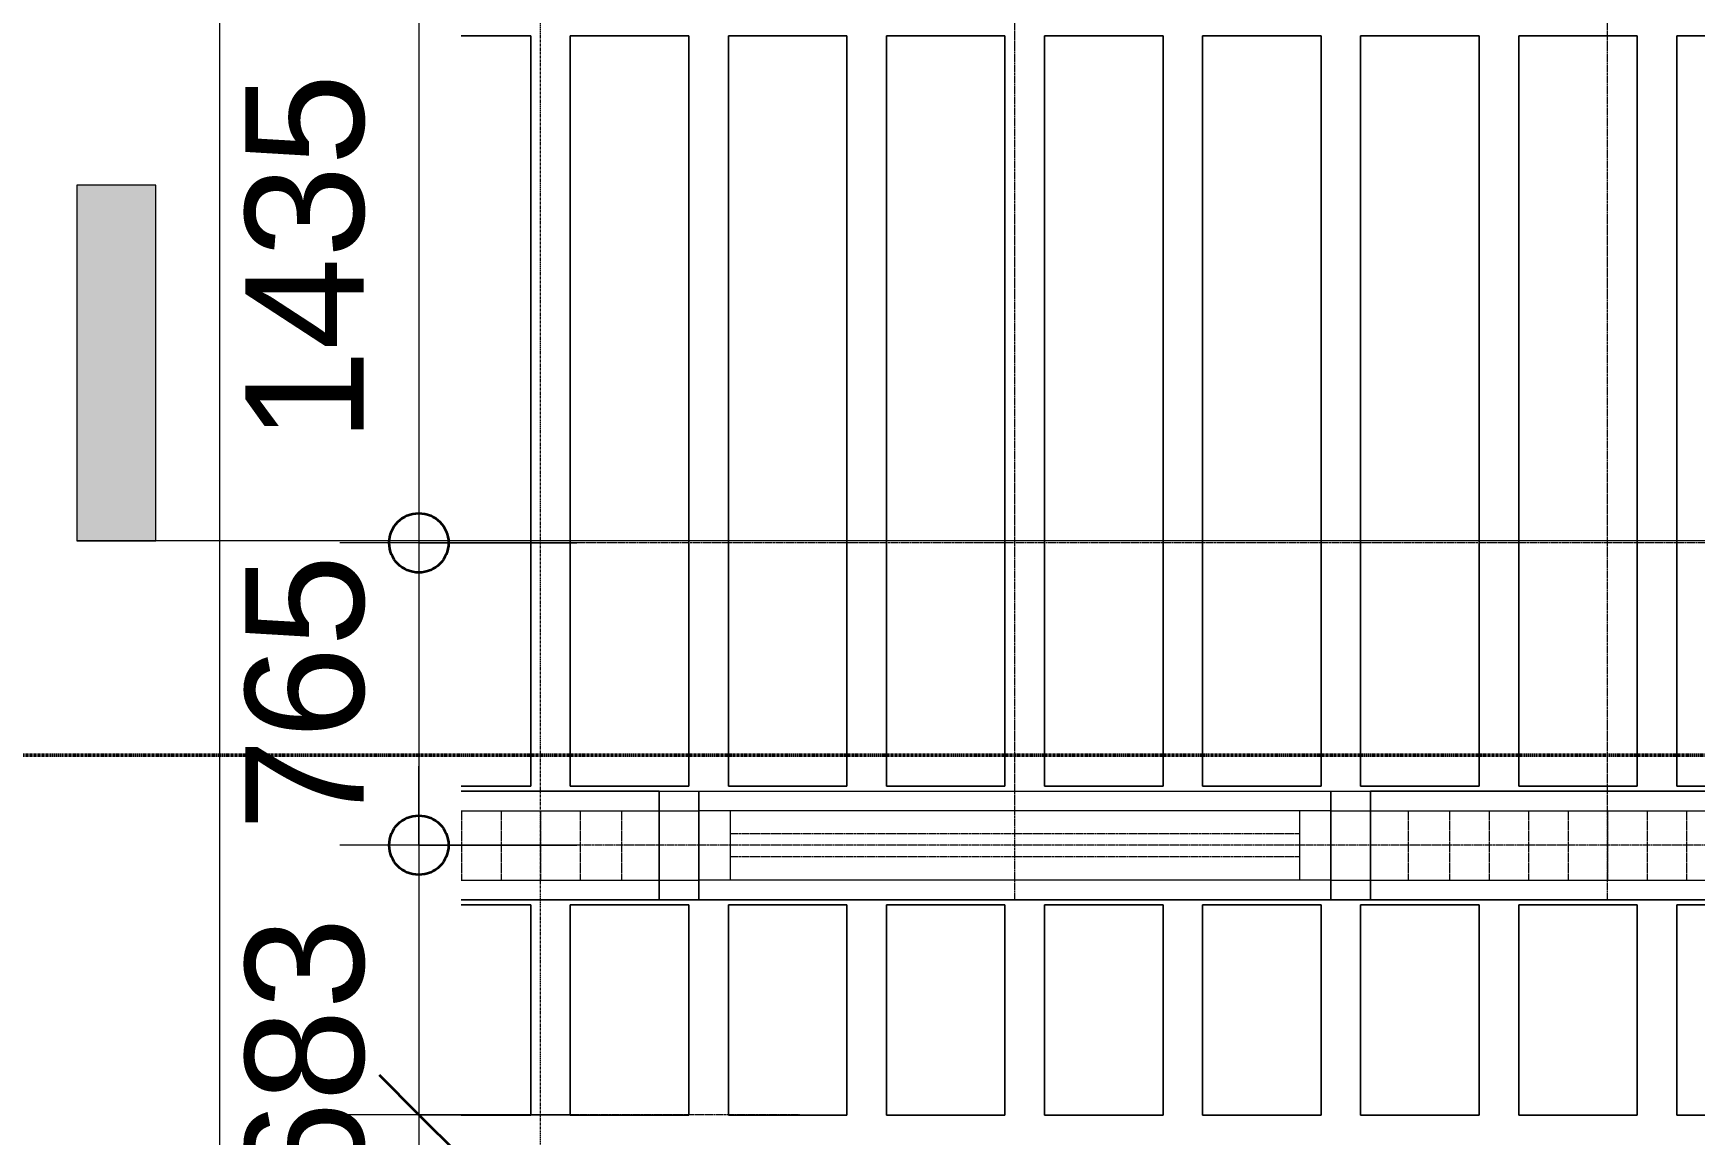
# Model space of a CAD drawing. Header units: millimetres. Extents: x -794326 to -715748, y -17796 to 22353.
# Drawn here: x -791566 to -787362, y 4179 to 6968 of the extents above; entities that cross this region are included whole.
import ezdxf

# ---------------------------------------------------------------- set-up
doc = ezdxf.new("R2010")
doc.units = ezdxf.units.MM
doc.linetypes.add('DPA_Grid _ Level 100', pattern=[10, 5.5, -1.6, 1.3, -1.6])
doc.linetypes.add('DPA_Hidden 50', pattern=[3, 2, -1])
for name, color, linetype, lineweight in [('A-ANNO-DIMS', 1, 'Continuous', 9), ('A-ANNO-DIMS-100', 1, 'Continuous', 9), ('A-ANNO-NOTE', 3, 'Continuous', 25), ('A-DETL', 1, 'Continuous', 70), ('A-GLAZ-CURT', 2, 'Continuous', 9), ('G-ANNO-SECL', 3, 'Continuous', 9), ('S-GRID', 251, 'Continuous', 9)]:
    doc.layers.add(name, color=color, linetype=linetype, lineweight=lineweight)
doc.styles.add('Arial_2', font='arial.ttf', dxfattribs={"height": 300})
doc.dimstyles.new('DPA-DIM-3_0_C-C', dxfattribs={"dimscale": 304.8, "dimtxt": 306.07782, "dimasz": 0.492126, "dimexe": 0.656168, "dimexo": 0.0625, "dimgap": 0.164042, "dimtad": 1, "dimdec": 0, "dimzin": 0, "dimdsep": 46, "dimtxsty": 'Arial_2', "dimblk1": 'DOTBLANK', "dimblk2": 'DOTBLANK', "dimsah": 1, "dimcen": 0.09, "dimdle": 0.656168, "dimadec": 8, "dimazin": 0, "dimtfac": 1, "dimtdec": 4, "dimtix": 1, "dimtmove": 0, "dimatfit": 3, "dimfxl": 1.312336, "dimfxlon": 1, "dimtvp": 1, "dimtolj": 1, "dimtzin": 0, "dimarcsym": 2})
doc.dimstyles.new('DPA-DIM-3_0_C-T', dxfattribs={"dimscale": 304.8, "dimtxt": 306.07782, "dimasz": 0.492126, "dimexe": 0.656168, "dimexo": 0.0625, "dimgap": 0.164042, "dimtad": 0, "dimjust": 2, "dimdec": 0, "dimzin": 0, "dimdsep": 46, "dimtxsty": 'Arial_2', "dimblk1": 'DOTBLANK', "dimblk2": 'OBLIQUE', "dimsah": 1, "dimcen": 0.09, "dimdle": 0.656168, "dimadec": 8, "dimazin": 0, "dimtfac": 1, "dimtdec": 4, "dimtix": 1, "dimtmove": 2, "dimatfit": 3, "dimfxl": 1.312336, "dimfxlon": 1, "dimtvp": 1, "dimtolj": 1, "dimtzin": 0, "dimarcsym": 2})

# ---------------------------------------------------------------- blocks, each defined once
blk = doc.blocks.new('DPA_CP_Metal Ceiling Panel - Vertical Panel with Gap-10859825-4282-01 ENLARGED LOWER PLATFORM LEVEL - REFLECTED CEILING PLAN - SHEET 3')
at = {"layer": 'A-GLAZ-CURT'}
for p, q in [((-775657.4, 6961.5), (-775657.4, 5061.5)), ((-775357.4, 6961.5), (-775657.4, 6961.5)), ((-775357.4, 6961.5), (-775657.4, 6961.5)), ((-775657.4, 6961.5), (-775657.4, 5061.5)), ((-775657.4, 5061.5), (-775657.4, 6961.5)), ((-775657.4, 6961.5), (-775357.4, 6961.5)), ((-775357.4, 6961.5), (-775357.4, 5061.5)), ((-775357.4, 5061.5), (-775357.4, 6961.5)), ((-775357.4, 6961.5), (-775357.4, 5061.5)), ((-775357.4, 5061.5), (-775657.4, 5061.5)), ((-775657.4, 5061.5), (-775357.4, 5061.5)), ((-775357.4, 5061.5), (-775657.4, 5061.5))]:
    blk.add_line(p, q, dxfattribs=at)
blk = doc.blocks.new('DPA_CP_Metal Ceiling Panel - Vertical Panel with Gap-V8-4282-01 ENLARGED LOWER PLATFORM LEVEL - REFLECTED CEILING PLAN - SHEET 3')
at = {"layer": 'A-GLAZ-CURT'}
for p, q in [((-790307.4, 6961.5), (-790483.7, 6961.5)), ((-790307.4, 6961.5), (-790483.7, 6961.5)), ((-790483.7, 6961.5), (-790307.4, 6961.5)), ((-790307.4, 6961.5), (-790307.4, 5061.5)), ((-790307.4, 5061.5), (-790307.4, 6961.5)), ((-790307.4, 6961.5), (-790307.4, 5061.5)), ((-790307.4, 5061.5), (-790483.7, 5061.5)), ((-790483.7, 5061.5), (-790307.4, 5061.5)), ((-790307.4, 5061.5), (-790483.7, 5061.5))]:
    blk.add_line(p, q, dxfattribs=at)
blk = doc.blocks.new('DPA_CP_Metal Ceiling Panel - Vertical Panel with Gap-10984940-4282-01 ENLARGED LOWER PLATFORM LEVEL - REFLECTED CEILING PLAN - SHEET 3')
at = {"layer": 'A-GLAZ-CURT'}
for p, q in [((-775657.4, 7794), (-775657.4, 7261.5)), ((-775357.4, 7794), (-775657.4, 7794)), ((-775357.4, 7794), (-775657.4, 7794)), ((-775657.4, 7794), (-775657.4, 7261.5)), ((-775657.4, 7261.5), (-775657.4, 7794)), ((-775657.4, 7794), (-775357.4, 7794)), ((-775357.4, 7794), (-775357.4, 7261.5)), ((-775357.4, 7261.5), (-775357.4, 7794)), ((-775357.4, 7794), (-775357.4, 7261.5)), ((-775357.4, 7261.5), (-775657.4, 7261.5)), ((-775657.4, 7261.5), (-775357.4, 7261.5)), ((-775357.4, 7261.5), (-775657.4, 7261.5))]:
    blk.add_line(p, q, dxfattribs=at)
blk = doc.blocks.new('DPA_CP_Metal Ceiling Panel - Vertical Panel with Gap-V7-4282-01 ENLARGED LOWER PLATFORM LEVEL - REFLECTED CEILING PLAN - SHEET 3')
at = {"layer": 'A-GLAZ-CURT'}
for p, q in [((-790307.4, 7794), (-790483.7, 7794)), ((-790307.4, 7794), (-790483.7, 7794)), ((-790483.7, 7794), (-790307.4, 7794)), ((-790307.4, 7794), (-790307.4, 7261.5)), ((-790307.4, 7261.5), (-790307.4, 7794)), ((-790307.4, 7794), (-790307.4, 7261.5)), ((-790307.4, 7261.5), (-790483.7, 7261.5)), ((-790483.7, 7261.5), (-790307.4, 7261.5)), ((-790307.4, 7261.5), (-790483.7, 7261.5))]:
    blk.add_line(p, q, dxfattribs=at)
blk = doc.blocks.new('DPA_CP_Metal Ceiling Luminaire2 - Linear Luminaire-12437131-4282-01 ENLARGED LOWER PLATFORM LEVEL - REFLECTED CEILING PLAN - SHEET 3')
at = {"layer": 'A-GLAZ-CURT'}
for p, q in [((-747507.8, 6974), (-747507.8, 7249)), ((-747507.8, 7249), (-746307.8, 7249)), ((-747507.8, 7249), (-747507.8, 6974)), ((-746307.8, 7249), (-747507.8, 7249)), ((-747507.8, 7249), (-746307.8, 7249)), ((-746307.8, 7249), (-746307.8, 6974)), ((-746307.8, 6974), (-746307.8, 7249)), ((-747507.8, 7211.5), (-747507.8, 6974)), ((-747507.8, 7199), (-746307.8, 7199)), ((-746307.8, 7211.5), (-746307.8, 6974)), ((-747507.8, 7024), (-746307.8, 7024)), ((-746307.8, 6974), (-747507.8, 6974)), ((-746307.8, 6974), (-747507.8, 6974)), ((-747507.8, 6974), (-746307.8, 6974))]:
    blk.add_line(p, q, dxfattribs=at)
at = {"layer": 'A-GLAZ-CURT', "linetype": 'DPA_Hidden 50'}
for p, q in [((-747412.8, 7199), (-747412.8, 7024)), ((-747307.8, 7199), (-747307.8, 7024)), ((-747207.8, 7199), (-747207.8, 7024)), ((-747107.8, 7199), (-747107.8, 7024)), ((-747007.8, 7199), (-747007.8, 7024)), ((-746907.8, 7199), (-746907.8, 7024)), ((-746807.8, 7199), (-746807.8, 7024)), ((-746707.8, 7199), (-746707.8, 7024)), ((-746607.8, 7199), (-746607.8, 7024)), ((-746507.8, 7199), (-746507.8, 7024)), ((-746402.8, 7199), (-746402.8, 7024))]:
    blk.add_line(p, q, dxfattribs=at)
blk = doc.blocks.new('DPA_CP_Metal Ceiling Panel1 - Horizontal with Gap-12447204-4282-01 ENLARGED LOWER PLATFORM LEVEL - REFLECTED CEILING PLAN - SHEET 3')
at = {"layer": 'A-GLAZ-CURT'}
for p, q in [((-777982.4, 4774), (-777982.4, 5049)), ((-777982.4, 4774), (-777982.4, 5049)), ((-777982.4, 5049), (-777882.4, 5049)), ((-777982.4, 5049), (-777882.4, 5049)), ((-777982.4, 4774), (-777982.4, 5049)), ((-777882.4, 4774), (-777882.4, 5049)), ((-777882.4, 5049), (-777882.4, 4774)), ((-777882.4, 5049), (-777882.4, 4774)), ((-777982.4, 4999), (-777882.4, 4999)), ((-777982.4, 4824), (-777882.4, 4824)), ((-777982.4, 4774), (-777882.4, 4774)), ((-777882.4, 4774), (-777982.4, 4774)), ((-777882.4, 4774), (-777982.4, 4774))]:
    blk.add_line(p, q, dxfattribs=at)
blk = doc.blocks.new('DPA_CP_Metal Ceiling Air Supply1 - Linear Diffuser Air Supply-12447243-4282-01 ENLARGED LOWER PLATFORM LEVEL - REFLECTED CEILING PLAN - SHEET 3')
at = {"layer": 'A-GLAZ-CURT'}
for p, q in [((-777882.4, 4774), (-777882.4, 5049)), ((-777882.4, 5049), (-776282.4, 5049)), ((-777882.4, 4774), (-777882.4, 5049)), ((-777882.4, 5049), (-776282.4, 5049)), ((-777882.4, 5049), (-776282.4, 5049)), ((-777882.4, 4774), (-777882.4, 5049)), ((-776282.4, 4774), (-776282.4, 5049)), ((-776282.4, 5049), (-776282.4, 4774)), ((-776282.4, 5049), (-776282.4, 4774)), ((-776282.4, 4999), (-777882.4, 4999)), ((-777802.4, 4999), (-777802.4, 4824)), ((-776362.4, 4999), (-776362.4, 4824)), ((-776282.4, 4824), (-777882.4, 4824)), ((-777882.4, 4774), (-776282.4, 4774)), ((-776282.4, 4774), (-777882.4, 4774)), ((-776282.4, 4774), (-777882.4, 4774))]:
    blk.add_line(p, q, dxfattribs=at)
at = {"layer": 'A-GLAZ-CURT', "linetype": 'DPA_Hidden 50'}
for p, q in [((-776362.4, 4940.7), (-777802.4, 4940.7)), ((-776362.4, 4882.4), (-777802.4, 4882.4))]:
    blk.add_line(p, q, dxfattribs=at)
blk = doc.blocks.new('DPA_CP_Metal Ceiling Luminaire2 - Linear Luminaire-V11-4282-01 ENLARGED LOWER PLATFORM LEVEL - REFLECTED CEILING PLAN - SHEET 3')
at = {"layer": 'A-GLAZ-CURT'}
for p, q in [((-790483.7, 5049), (-789982.4, 5049)), ((-789982.4, 5049), (-790483.7, 5049)), ((-790483.7, 5049), (-789982.4, 5049)), ((-789982.4, 5049), (-789982.4, 4774)), ((-789982.4, 4774), (-789982.4, 5049)), ((-789982.4, 5011.5), (-789982.4, 4774)), ((-790483.7, 4999), (-789982.4, 4999)), ((-790483.7, 4824), (-789982.4, 4824)), ((-789982.4, 4774), (-790483.7, 4774)), ((-789982.4, 4774), (-790483.7, 4774)), ((-790483.7, 4774), (-789982.4, 4774))]:
    blk.add_line(p, q, dxfattribs=at)
at = {"layer": 'A-GLAZ-CURT', "linetype": 'DPA_Hidden 50'}
for p, q in [((-790482.4, 4999), (-790482.4, 4824)), ((-790382.4, 4999), (-790382.4, 4824)), ((-790282.4, 4999), (-790282.4, 4824)), ((-790182.4, 4999), (-790182.4, 4824)), ((-790077.4, 4999), (-790077.4, 4824))]:
    blk.add_line(p, q, dxfattribs=at)
blk = doc.blocks.new('DIMBLOCK10-4282-01 ENLARGED LOWER PLATFORM LEVEL - REFLECTED CEILING PLAN - SHEET 3')
at = {"layer": 'A-ANNO-DIMS-100'}
for p, q in [((-791494.5, 12194), (-790894.5, 12194)), ((-791094.5, 12194), (-791494.5, 12194)), ((-791094.5, 3379), (-791094.5, 12194)), ((-791494.5, 3579), (-790894.5, 3579)), ((-791094.5, 3579), (-791494.5, 3579))]:
    blk.add_line(p, q, dxfattribs=at)
at = {"layer": 'A-ANNO-DIMS-100', "lineweight": 35}
for centre in [(-791094.5, 12194), (-791094.5, 3579)]:
    blk.add_circle(centre, 75, dxfattribs=at)
at = {"layer": 'A-ANNO-DIMS-100', "color": 0, "insert": (-791533.9, 7425), "char_height": 300, "width": 1107.531, "attachment_point": 1, "rotation": 90, "line_spacing_factor": 0.941778, "style": 'Arial_2'}
blk.add_mtext('8615', dxfattribs=at)
blk = doc.blocks.new('_DotBlank')
at = {"color": 0, "linetype": 'ByBlock', "lineweight": -2}
blk.add_line((-0.5, 0), (-1, 0), dxfattribs=at)
blk.add_circle((0, 0), 0.5, dxfattribs=at)
blk = doc.blocks.new('DIMBLOCK47-4282-01 ENLARGED LOWER PLATFORM LEVEL - REFLECTED CEILING PLAN - SHEET 3')
at = {"layer": 'A-ANNO-DIMS-100'}
for p, q in [((-790590.6, 7312.2), (-790590.6, 5677.5)), ((-790190.6, 7112.2), (-790790.6, 7112.2)), ((-790590.6, 7112.2), (-790190.6, 7112.2)), ((-790190.6, 5677.5), (-790790.6, 5677.5)), ((-790590.6, 5677.5), (-790190.6, 5677.5))]:
    blk.add_line(p, q, dxfattribs=at)
at = {"layer": 'A-ANNO-DIMS-100', "lineweight": 35}
for centre in [(-790590.6, 7112.2), (-790590.6, 5677.5)]:
    blk.add_circle(centre, 75, dxfattribs=at)
at = {"layer": 'A-ANNO-DIMS-100', "color": 0, "insert": (-791030.1, 5933.4), "char_height": 300, "width": 1107.531, "attachment_point": 1, "rotation": 90, "line_spacing_factor": 0.941778, "style": 'Arial_2'}
blk.add_mtext('1435', dxfattribs=at)
blk = doc.blocks.new('DIMBLOCK48-4282-01 ENLARGED LOWER PLATFORM LEVEL - REFLECTED CEILING PLAN - SHEET 3')
at = {"layer": 'A-ANNO-DIMS-100'}
for p, q in [((-790190.6, 5677.5), (-790790.6, 5677.5)), ((-790590.6, 5677.5), (-790590.6, 4712.2)), ((-790590.6, 5677.5), (-790190.6, 5677.5)), ((-790190.6, 4912.2), (-790790.6, 4912.2)), ((-790590.6, 4912.2), (-790190.6, 4912.2))]:
    blk.add_line(p, q, dxfattribs=at)
at = {"layer": 'A-ANNO-DIMS-100', "lineweight": 35}
for centre in [(-790590.6, 5677.5), (-790590.6, 4912.2)]:
    blk.add_circle(centre, 75, dxfattribs=at)
at = {"layer": 'A-ANNO-DIMS-100', "color": 0, "insert": (-791030.1, 4948.7), "char_height": 300, "width": 830.648, "attachment_point": 1, "rotation": 90, "line_spacing_factor": 0.941778, "style": 'Arial_2'}
blk.add_mtext('765', dxfattribs=at)
blk = doc.blocks.new('DIMBLOCK49-4282-01 ENLARGED LOWER PLATFORM LEVEL - REFLECTED CEILING PLAN - SHEET 3')
at = {"layer": 'A-ANNO-DIMS-100'}
for p, q in [((-790990.6, 7112.2), (-790390.6, 7112.2)), ((-790590.6, 7112.2), (-790990.6, 7112.2)), ((-790590.6, 7112.2), (-790990.6, 7112.2)), ((-790590.6, 7112.2), (-790590.6, 6912.2)), ((-790590.6, 7112.2), (-790390.6, 7112.2))]:
    blk.add_line(p, q, dxfattribs=at)
at = {"layer": 'A-ANNO-DIMS-100', "lineweight": 35}
blk.add_circle((-790590.6, 7112.2), 75, dxfattribs=at)
blk = doc.blocks.new('_None')
blk = doc.blocks.new('_Oblique')
at = {"color": 0, "linetype": 'ByBlock', "lineweight": -2}
blk.add_line((-0.5, -0.5), (0.5, 0.5), dxfattribs=at)
blk = doc.blocks.new('DIMBLOCK51-4282-01 ENLARGED LOWER PLATFORM LEVEL - REFLECTED CEILING PLAN - SHEET 3')
at = {"layer": 'A-ANNO-DIMS-100'}
for p, q in [((-790590.6, 4912.2), (-790590.6, 5112.2)), ((-790190.6, 4912.2), (-790790.6, 4912.2)), ((-790590.6, 4912.2), (-790790.6, 4912.2)), ((-790590.6, 4912.2), (-790190.6, 4912.2)), ((-790590.6, 4912.2), (-790190.6, 4912.2))]:
    blk.add_line(p, q, dxfattribs=at)
at = {"layer": 'A-ANNO-DIMS-100', "lineweight": 35}
blk.add_circle((-790590.6, 4912.2), 75, dxfattribs=at)
blk = doc.blocks.new('DIMBLOCK52-4282-01 ENLARGED LOWER PLATFORM LEVEL - REFLECTED CEILING PLAN - SHEET 3')
at = {"layer": 'A-ANNO-DIMS-100'}
for p, q in [((-790190.6, 4912.2), (-790790.6, 4912.2)), ((-790590.6, 4912.2), (-790590.6, 4029.6)), ((-790590.6, 4912.2), (-790190.6, 4912.2)), ((-790190.6, 4229.6), (-790790.6, 4229.6)), ((-790590.6, 4229.6), (-790190.6, 4229.6))]:
    blk.add_line(p, q, dxfattribs=at)
at = {"layer": 'A-ANNO-DIMS-100', "lineweight": 35}
for q in [(-790690.6, 4329.6), (-790490.6, 4129.6)]:
    blk.add_line((-790590.6, 4229.6), q, dxfattribs=at)
at = {"layer": 'A-ANNO-DIMS-100', "color": 0, "insert": (-791030.1, 4030.3), "char_height": 300, "width": 830.648, "attachment_point": 1, "rotation": 90, "line_spacing_factor": 0.941778, "style": 'Arial_2'}
blk.add_mtext('683', dxfattribs=at)
blk = doc.blocks.new('DPA_AN_Section Line - UP-Left-16619322-4282-01 ENLARGED LOWER PLATFORM LEVEL - REFLECTED CEILING PLAN - SHEET 3')
at = {"layer": 'A-ANNO-NOTE', "lineweight": 9}
blk.add_hatch(color=256, dxfattribs=at).paths.add_polyline_path([(177, -9), (175, -9), (175, 0), (177, 0)])
blk.add_line((7.5, 0), (177, 0), dxfattribs=at)
at = {"layer": 'A-ANNO-NOTE', "lineweight": 18}
for p, q in [((177, 0), (175, 0)), ((175, 0), (175, -9)), ((177, -9), (177, 0)), ((175, -9), (177, -9))]:
    blk.add_line(p, q, dxfattribs=at)

msp = doc.modelspace()

# ---------------------------------------------------------------- linework, layer by layer
at = {"layer": 'A-DETL', "color": 55, "linetype": 'DPA_Hidden 50', "lineweight": 9}
for p, q in [((-789082.4, 4774), (-789082.4, 11694)), ((-787582.4, 4774), (-787582.4, 11712.2)), ((-778742.4, 5677.5), (-790483.7, 5677.5)), ((-775357.4, 4912.2), (-790483.7, 4912.2)), ((-789627.4, 4229.6), (-790483.7, 4229.6))]:
    msp.add_line(p, q, dxfattribs=at)
at = {"layer": 'G-ANNO-SECL', "linetype": 'DPA_Grid _ Level 100', "lineweight": 50}
msp.add_line((-792515.3, 5139.9), (-718681.7, 5139.9), dxfattribs=at)
at = {"layer": 'S-GRID', "linetype": 'DPA_Grid _ Level 100'}
msp.add_line((-790282.4, -17795.6), (-790282.4, 20540.3), dxfattribs=at)

# ---------------------------------------------------------------- block references
at = {"layer": 'A-ANNO-NOTE', "xscale": 100, "yscale": 100, "zscale": 100, "rotation": 180}
msp.add_blockref('DPA_AN_Section Line - UP-Left-16619322-4282-01 ENLARGED LOWER PLATFORM LEVEL - REFLECTED CEILING PLAN - SHEET 3', (-773756.2, 5683), dxfattribs=at)
at = {"layer": 'A-GLAZ-CURT'}
for name, p in [('DPA_CP_Metal Ceiling Panel - Vertical Panel with Gap-V8-4282-01 ENLARGED LOWER PLATFORM LEVEL - REFLECTED CEILING PLAN - SHEET 3', (0, 0)), ('DPA_CP_Metal Ceiling Panel - Vertical Panel with Gap-10859825-4282-01 ENLARGED LOWER PLATFORM LEVEL - REFLECTED CEILING PLAN - SHEET 3', (-14550, 0)), ('DPA_CP_Metal Ceiling Panel - Vertical Panel with Gap-10859825-4282-01 ENLARGED LOWER PLATFORM LEVEL - REFLECTED CEILING PLAN - SHEET 3', (-14150, 0)), ('DPA_CP_Metal Ceiling Panel - Vertical Panel with Gap-10859825-4282-01 ENLARGED LOWER PLATFORM LEVEL - REFLECTED CEILING PLAN - SHEET 3', (-13750, 0)), ('DPA_CP_Metal Ceiling Panel - Vertical Panel with Gap-10859825-4282-01 ENLARGED LOWER PLATFORM LEVEL - REFLECTED CEILING PLAN - SHEET 3', (-13350, 0)), ('DPA_CP_Metal Ceiling Panel - Vertical Panel with Gap-10859825-4282-01 ENLARGED LOWER PLATFORM LEVEL - REFLECTED CEILING PLAN - SHEET 3', (-12950, 0)), ('DPA_CP_Metal Ceiling Panel - Vertical Panel with Gap-10859825-4282-01 ENLARGED LOWER PLATFORM LEVEL - REFLECTED CEILING PLAN - SHEET 3', (-12550, 0)), ('DPA_CP_Metal Ceiling Panel - Vertical Panel with Gap-10859825-4282-01 ENLARGED LOWER PLATFORM LEVEL - REFLECTED CEILING PLAN - SHEET 3', (-12150, 0)), ('DPA_CP_Metal Ceiling Panel - Vertical Panel with Gap-10859825-4282-01 ENLARGED LOWER PLATFORM LEVEL - REFLECTED CEILING PLAN - SHEET 3', (-11750, 0)), ('DPA_CP_Metal Ceiling Luminaire2 - Linear Luminaire-V11-4282-01 ENLARGED LOWER PLATFORM LEVEL - REFLECTED CEILING PLAN - SHEET 3', (0, 0)), ('DPA_CP_Metal Ceiling Panel1 - Horizontal with Gap-12447204-4282-01 ENLARGED LOWER PLATFORM LEVEL - REFLECTED CEILING PLAN - SHEET 3', (-12000, 0)), ('DPA_CP_Metal Ceiling Air Supply1 - Linear Diffuser Air Supply-12447243-4282-01 ENLARGED LOWER PLATFORM LEVEL - REFLECTED CEILING PLAN - SHEET 3', (-12000, 0)), ('DPA_CP_Metal Ceiling Panel1 - Horizontal with Gap-12447204-4282-01 ENLARGED LOWER PLATFORM LEVEL - REFLECTED CEILING PLAN - SHEET 3', (-10300, 0)), ('DPA_CP_Metal Ceiling Luminaire2 - Linear Luminaire-12437131-4282-01 ENLARGED LOWER PLATFORM LEVEL - REFLECTED CEILING PLAN - SHEET 3', (-40674.6, -2200)), ('DPA_CP_Metal Ceiling Panel - Vertical Panel with Gap-V7-4282-01 ENLARGED LOWER PLATFORM LEVEL - REFLECTED CEILING PLAN - SHEET 3', (0, -3032.5)), ('DPA_CP_Metal Ceiling Panel - Vertical Panel with Gap-10984940-4282-01 ENLARGED LOWER PLATFORM LEVEL - REFLECTED CEILING PLAN - SHEET 3', (-14550, -3032.5)), ('DPA_CP_Metal Ceiling Panel - Vertical Panel with Gap-10984940-4282-01 ENLARGED LOWER PLATFORM LEVEL - REFLECTED CEILING PLAN - SHEET 3', (-14150, -3032.5)), ('DPA_CP_Metal Ceiling Panel - Vertical Panel with Gap-10984940-4282-01 ENLARGED LOWER PLATFORM LEVEL - REFLECTED CEILING PLAN - SHEET 3', (-13750, -3032.5)), ('DPA_CP_Metal Ceiling Panel - Vertical Panel with Gap-10984940-4282-01 ENLARGED LOWER PLATFORM LEVEL - REFLECTED CEILING PLAN - SHEET 3', (-13350, -3032.5)), ('DPA_CP_Metal Ceiling Panel - Vertical Panel with Gap-10984940-4282-01 ENLARGED LOWER PLATFORM LEVEL - REFLECTED CEILING PLAN - SHEET 3', (-12950, -3032.5)), ('DPA_CP_Metal Ceiling Panel - Vertical Panel with Gap-10984940-4282-01 ENLARGED LOWER PLATFORM LEVEL - REFLECTED CEILING PLAN - SHEET 3', (-12550, -3032.5)), ('DPA_CP_Metal Ceiling Panel - Vertical Panel with Gap-10984940-4282-01 ENLARGED LOWER PLATFORM LEVEL - REFLECTED CEILING PLAN - SHEET 3', (-12150, -3032.5)), ('DPA_CP_Metal Ceiling Panel - Vertical Panel with Gap-10984940-4282-01 ENLARGED LOWER PLATFORM LEVEL - REFLECTED CEILING PLAN - SHEET 3', (-11750, -3032.5))]:
    msp.add_blockref(name, p, dxfattribs=at)

# ---------------------------------------------------------------- dimensions: what is measured, and where the dimension line sits
at = {"layer": 'A-ANNO-DIMS'}
for base, p1, p2, override, picture, middle in [((-791094.5, 12194), (-791494.5, 3579), (-791494.5, 12194), {"dimpost": '<>', "dimfxl": 8614.999996}, 'DIMBLOCK10-4282-01 ENLARGED LOWER PLATFORM LEVEL - REFLECTED CEILING PLAN - SHEET 3', (-791297.6, 7886.5)), ((-790590.6, 5677.5), (-790190.6, 7112.2), (-790190.6, 5677.5), {"dimpost": '<>', "dimfxl": 1434.63465}, 'DIMBLOCK47-4282-01 ENLARGED LOWER PLATFORM LEVEL - REFLECTED CEILING PLAN - SHEET 3', (-790793.9, 6394.8)), ((-790590.6, 4912.2), (-790190.6, 5677.5), (-790190.6, 4912.2), {"dimpost": '<>', "dimfxl": 765.36535}, 'DIMBLOCK48-4282-01 ENLARGED LOWER PLATFORM LEVEL - REFLECTED CEILING PLAN - SHEET 3', (-790793.8, 5294.8))]:
    dim = msp.add_linear_dim(base=base, p1=p1, p2=p2, angle=90, dimstyle='DPA-DIM-3_0_C-C', override=override, dxfattribs=at)
    dim.commit()
    dim.dimension.update_dxf_attribs({"geometry": picture, "text_midpoint": middle})
for base, p1, p2, picture, middle in [((-790590.6, 7112.2), (-790732, 7112.2), (-790732, 7112.2), 'DIMBLOCK49-4282-01 ENLARGED LOWER PLATFORM LEVEL - REFLECTED CEILING PLAN - SHEET 3', (-790590.6, 7112.2)), ((-790590.6, 4912.2), (-790449.2, 4912.2), (-790449.2, 4912.2), 'DIMBLOCK51-4282-01 ENLARGED LOWER PLATFORM LEVEL - REFLECTED CEILING PLAN - SHEET 3', (-790590.6, 4912.2))]:
    dim = msp.add_linear_dim(base=base, p1=p1, p2=p2, angle=90, text=' ', dimstyle='DPA-DIM-3_0_C-T', override={"dimpost": '<>', "dimblk": 'None', "dimse1": 1, "dimse2": 1, "dimsd1": 1, "dimsd2": 1, "dimfxl": 0}, dxfattribs=at)
    dim.commit()
    dim.dimension.update_dxf_attribs({"geometry": picture, "text_midpoint": middle})
dim = msp.add_linear_dim(base=(-790590.6, 4229.6), p1=(-790190.6, 4912.2), p2=(-790190.6, 4229.6), angle=90, dimstyle='DPA-DIM-3_0_C-T', override={"dimpost": '<>', "dimfxl": 682.503242}, dxfattribs=at)
dim.commit()
dim.dimension.update_dxf_attribs({"geometry": 'DIMBLOCK52-4282-01 ENLARGED LOWER PLATFORM LEVEL - REFLECTED CEILING PLAN - SHEET 3', "text_midpoint": (-790830.1, 4445.6), "dimtype": 160, "text_rotation": 90})

doc.saveas('drawing.dxf')
